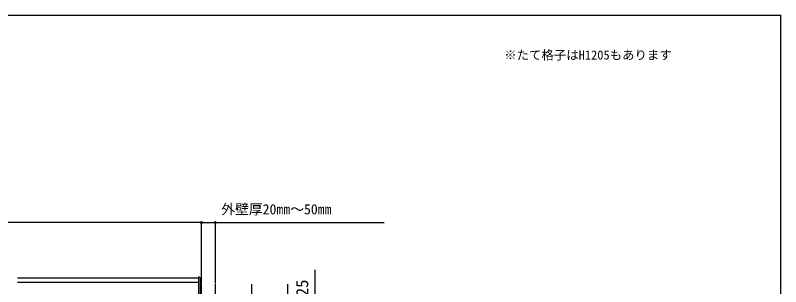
# Model space of a CAD drawing. Units: millimetres, scale not verified. Extents: x -1050 to 1050, y -1571 to 1561.
# Drawn here: x -60 to 1050, y 1096 to 1489 of the extents above; entities that cross this region are included whole.
import ezdxf
from ezdxf.enums import TextEntityAlignment as Align

# ---------------------------------------------------------------- set-up
doc = ezdxf.new("R2010")
doc.units = ezdxf.units.MM
doc.header["$LTSCALE"] = 8
for name, color, linetype in [('0-2_USER1', 3, 'Continuous'), ('0-4_YKK_12', 2, 'Continuous'), ('0-5_YKK_13', 4, 'Continuous'), ('0-6_YKK_D', 6, 'Continuous'), ('0-7_YKK_ZWAK', 7, 'Continuous'), ('0-8_YSS_K', 3, 'Continuous')]:
    doc.layers.add(name, color=color, linetype=linetype)
doc.styles.add('ＭＳ ゴシック', font='')
doc.styles.get('ＭＳ ゴシック').set_extended_font_data('MS Gothic')

msp = doc.modelspace()

# ---------------------------------------------------------------- linework, layer by layer
at = {"layer": '0-4_YKK_12'}
for p, q in [((-57, 1109.2), (205.5, 1109.2)), ((-57, 1102.535), (205.5, 1102.535)), ((282.5, 1099.702), (282.5, 436.04))]:
    msp.add_line(p, q, dxfattribs=at)
at = {"layer": '0-5_YKK_13'}
for p, q in [((205.5, 1102.535), (205.5, 1070.4)), ((208, 1108.806), (208, 1102.798)), ((208, 1102.798), (208, 1101.4)), ((208, 1101.4), (208, 1070.4))]:
    msp.add_line(p, q, dxfattribs=at)
msp.add_lwpolyline([(207.061, 1109.805), (205.5, 1109.9), (205.5, 1102.535)], dxfattribs=at)
msp.add_arc((207, 1108.806), 1, 0.00015, 86.50017, dxfattribs=at)
at = {"layer": '0-6_YKK_D'}
for p, q in [((210, 1189.2), (-606, 1189.2)), ((210, 1100.702), (210, 1190.2)), ((210, 1100.702), (210, 1190.2)), ((230, 1100.702), (230, 1190.2))]:
    msp.add_line(p, q, dxfattribs=at)
for points in [[(210, 1189.2), (230, 1189.2), (474.759, 1189.2)], [(375, 1049.2), (375, 1074.2), (375, 1120.664)]]:
    msp.add_lwpolyline(points, dxfattribs=at)
for centre in [(210, 1189.2), (210, 1189.2), (230, 1189.2)]:
    msp.add_circle(centre, 1.275, dxfattribs=at)
at = {"layer": '0-7_YKK_ZWAK'}
msp.add_line((-1050, 1489.2), (1050, 1489.2), dxfattribs=at)
msp.add_lwpolyline([(-1050, -1570.8), (1050, -1570.8), (1050, 1489.2)], dxfattribs=at)
at = {"layer": '0-8_YSS_K'}
for p, q in [((210, 436.04), (210, 1099.702)), ((230, 436.04), (230, 1099.702)), ((335, 841.701), (335, 1099.702))]:
    msp.add_line(p, q, dxfattribs=at)

# ---------------------------------------------------------------- texts
at = {"layer": '0-2_USER1', "style": 'ＭＳ ゴシック'}
msp.add_text('※たて格子はH1205もあります ', height=13.2, dxfattribs=at).set_placement((649, 1421.2), align=Align.BOTTOM_LEFT)
at = {"layer": '0-6_YKK_D', "style": 'ＭＳ ゴシック'}
msp.add_text('外壁厚20㎜～50㎜', height=14.66, dxfattribs=at).set_placement((238.623, 1196.586), align=Align.BOTTOM_LEFT)
msp.add_text('25', height=17.6, rotation=90, dxfattribs=at).set_placement((370, 1082.527), align=Align.BOTTOM_LEFT)

doc.saveas('drawing.dxf')
